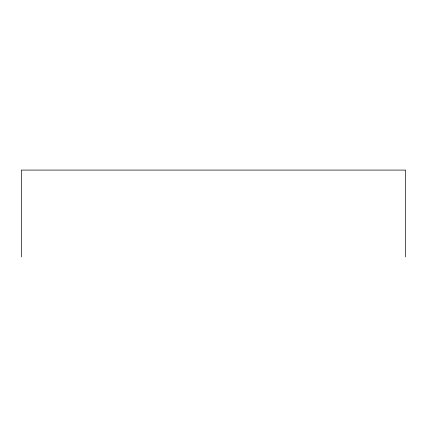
<?xml version="1.0" encoding="UTF-8"?>
<svg xmlns="http://www.w3.org/2000/svg" width="427" height="427" viewBox="0 0 427 427"><rect width="100%" height="100%" fill="white"/><g stroke="black" fill="none" stroke-linecap="round" stroke-linejoin="round"><path stroke-width="0.64" d="M405.65 256.915L405.65 170.085L21.35 170.085L21.35 256.915"/></g></svg>
